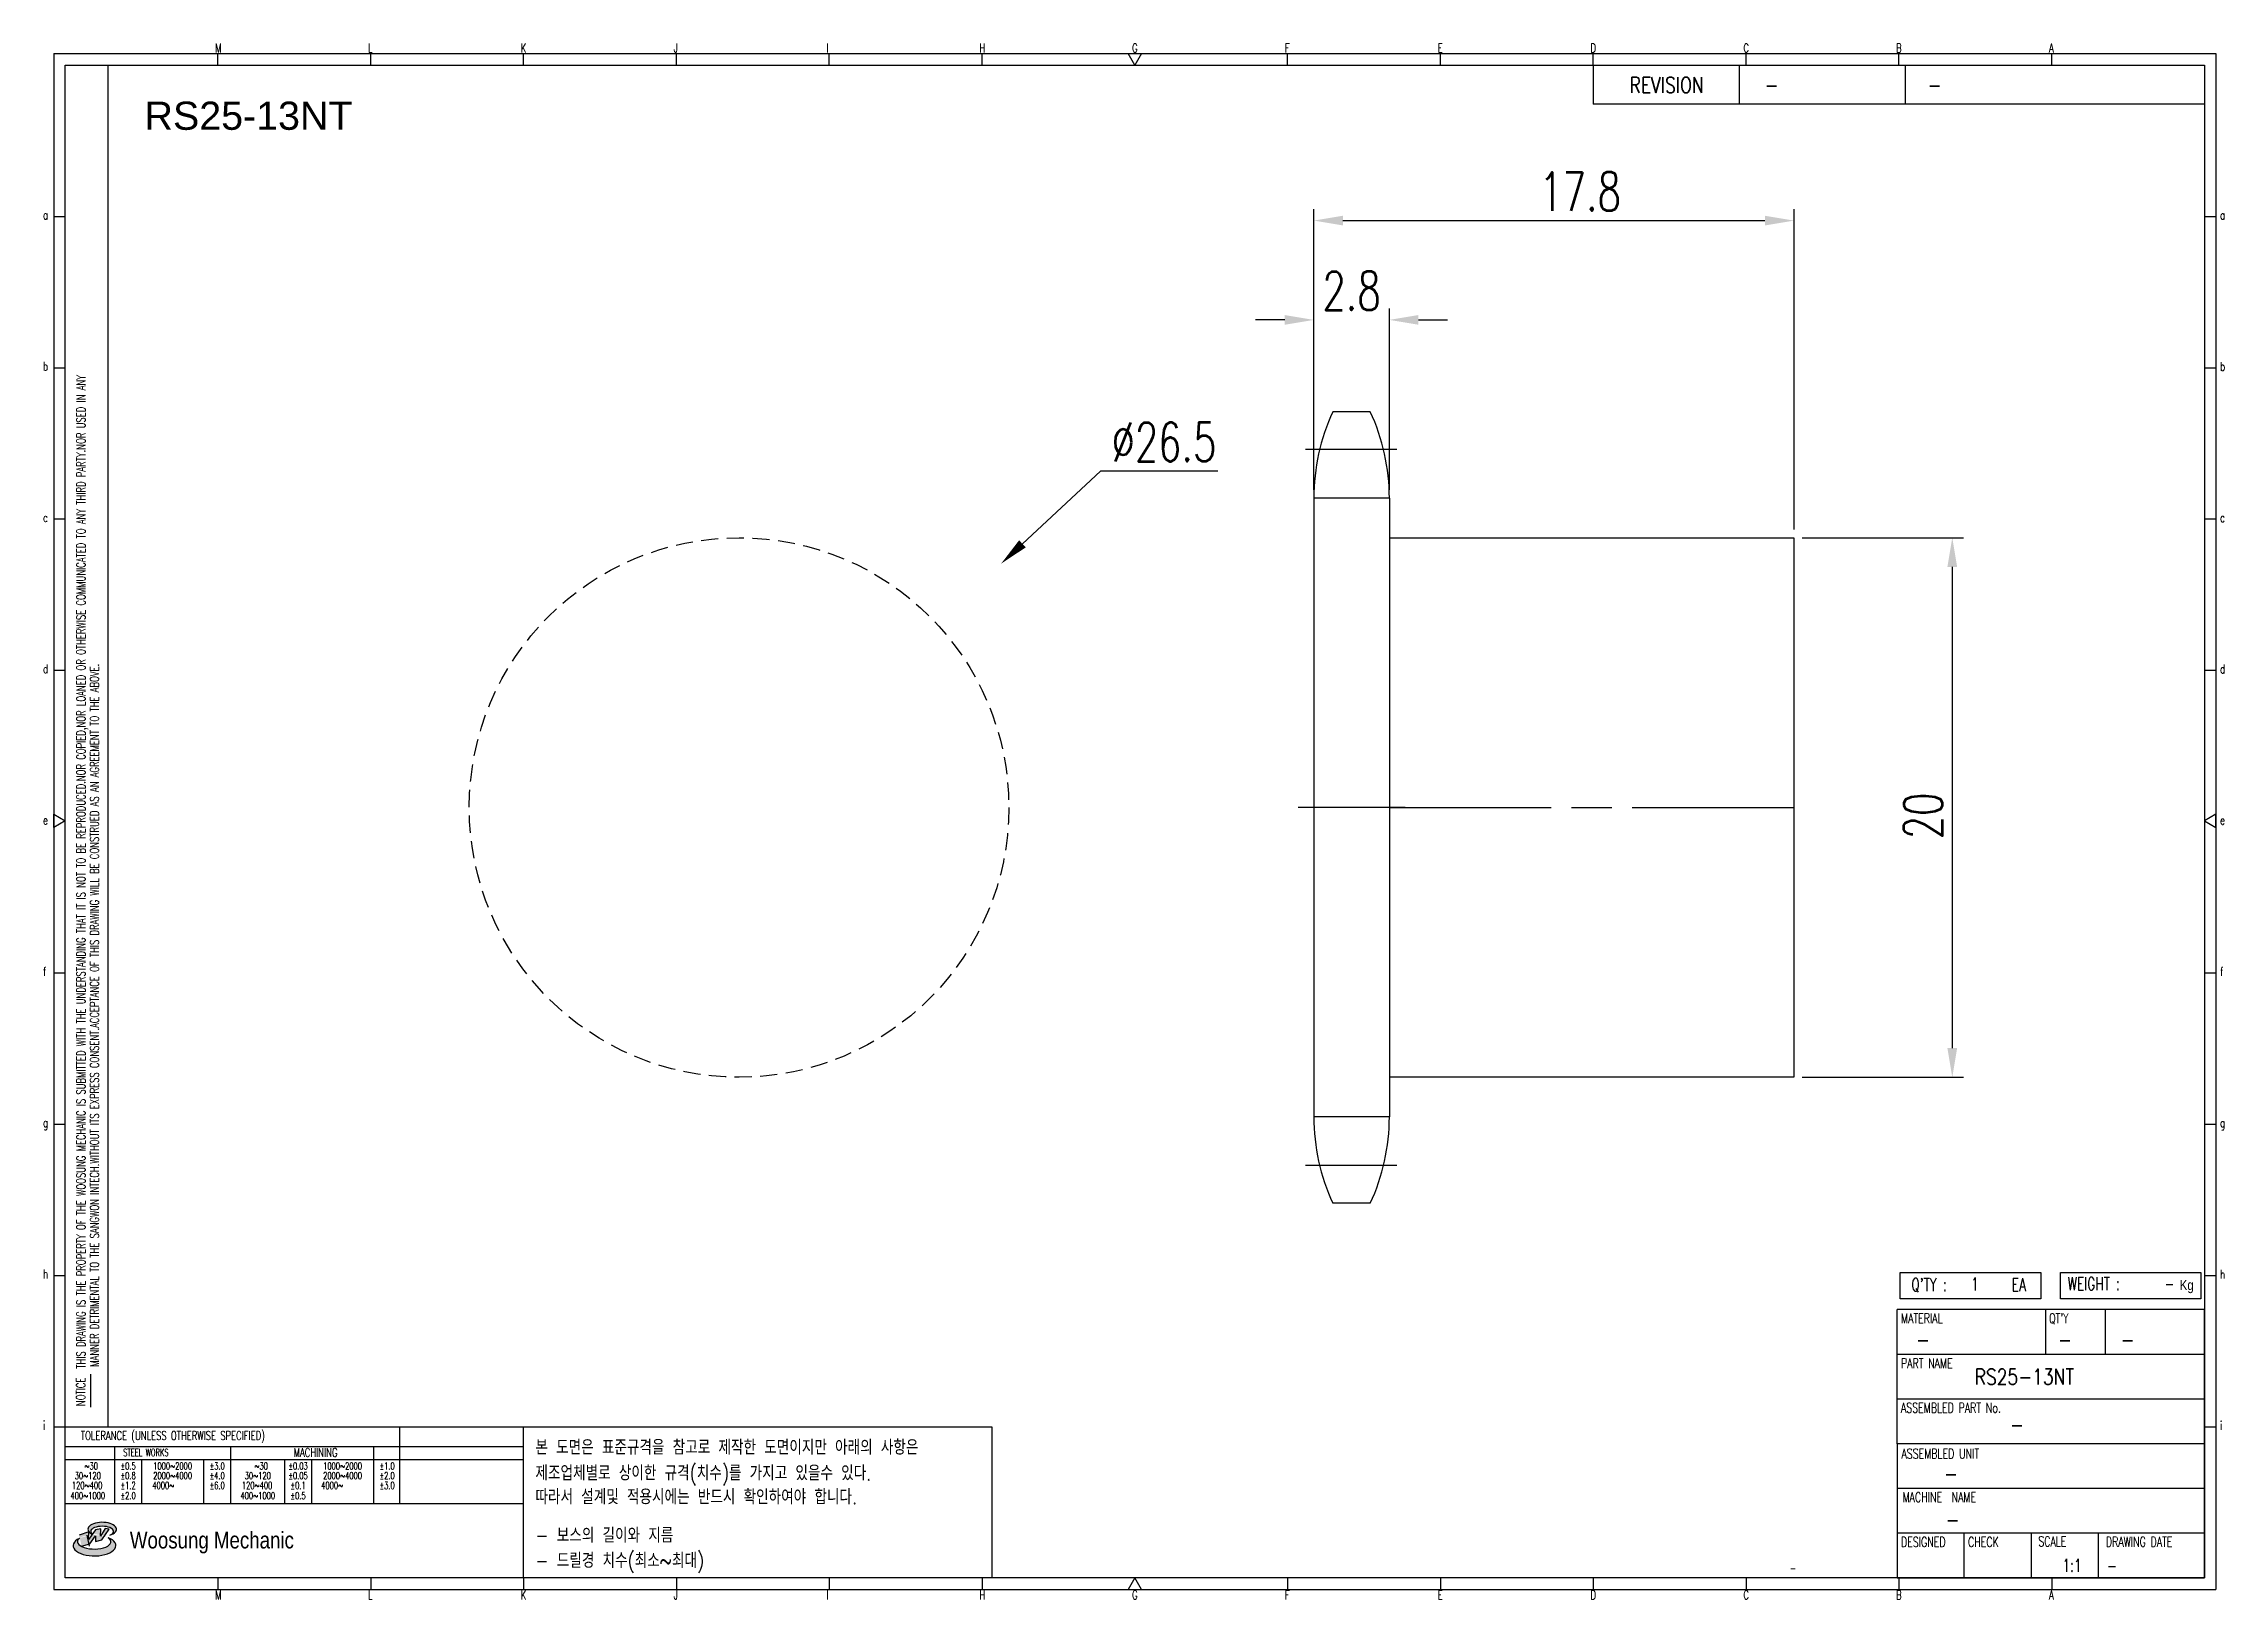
# Model space of a CAD drawing. Header units: millimetres. Extents: x -0.4 to 80.5, y -0.4 to 57.3.
import ezdxf
from ezdxf.enums import TextEntityAlignment as Align

# ---------------------------------------------------------------- set-up
doc = ezdxf.new("R2010")
doc.units = ezdxf.units.MM
for name, pattern in [('AM_ISO02W050', [7.5, 6, -1.5]), ('AM_ISO02W050x2', [3.75, 3, -0.75]), ('AM_ISO08W050', [18, 12, -1.5, 3, -1.5]), ('AM_ISO08W050x2', [9, 6, -0.75, 1.5, -0.75]), ('HIDDEN', [9.525, 6.35, -3.175])]:
    doc.linetypes.add(name, pattern=pattern)
for name, color, linetype, lineweight in [('AM_3N', 6, 'AM_ISO02W050', 25), ('AM_7', 4, 'AM_ISO08W050', 25), ('AM_7N', 4, 'AM_ISO08W050', 25)]:
    doc.layers.add(name, color=color, linetype=linetype, lineweight=lineweight)
for name, color, linetype in [('S-DIM', 7, 'Continuous'), ('TITLE', 7, 'Continuous'), ('도면레이아웃', 7, 'Continuous')]:
    doc.layers.add(name, color=color, linetype=linetype)
doc.styles.add('HAN', font='ROMANS.shx', dxfattribs={"width": 0.7, "bigfont": 'whgtxt.shx'})
doc.styles.add('HKD_ST2', font='romans.shx', dxfattribs={"width": 0.7, "height": 4, "bigfont": '@extfont2.shx'})
doc.styles.add('HSG', font='SIMPLEX.shx', dxfattribs={"width": 0.7, "bigfont": 'HSG.shx'})
doc.styles.add('ROMANS', font='romans.shx', dxfattribs={"width": 0.7, "bigfont": 'whgtxt.shx'})
doc.styles.add('SLDTEXTSTYLE4', font='arial.ttf', dxfattribs={"width": 0.8})
doc.styles.get("Standard").update_dxf_attribs({"font": 'arial.ttf'})
doc.dimstyles.new('APP2', dxfattribs={"dimscale": 0.6, "dimtxt": 2.4, "dimasz": 1.8, "dimexe": 0.7, "dimexo": 0.5, "dimgap": 0.6, "dimtad": 1, "dimtoh": 1, "dimdec": 1, "dimrnd": 0.01, "dimzin": 9, "dimdsep": 46, "dimtxsty": 'HSG', "dimcen": 0, "dimclrd": 1, "dimclre": 1, "dimclrt": 256, "dimazin": 2, "dimtp": 1, "dimtm": 1, "dimtfac": 0.5, "dimtdec": 1, "dimtofl": 0, "dimtmove": 0, "dimatfit": 3, "dimfxl": 0, "dimtvp": 1, "dimtolj": 2, "dimlwd": -1, "dimlwe": -1, "dimarcsym": 0})

# ---------------------------------------------------------------- blocks, each defined once
blk = doc.blocks.new('serty56')
for p, q in [((-68271.206, 477.449), (-68256.206, 477.449)), ((-68256.206, 477.449), (-68256.206, 457.449)), ((-68256.206, 457.449), (-68271.206, 457.449))]:
    blk.add_line(p, q)
at = {"layer": 'AM_7N', "linetype": 'AM_ISO08W050x2'}
blk.add_line((-68271.206, 467.449), (-68255.463, 467.449), dxfattribs=at)
blk = doc.blocks.new('*D20')
at = {"layer": 'Defpoints', "color": 0, "transparency": 16777216}
for p in [(64.509, 38.985), (64.509, 18.985), (70.376, 18.985)]:
    blk.add_point(p, dxfattribs=at)
at = {"layer": 'S-DIM', "color": 1, "transparency": 16777216}
for p, q in [((64.809, 38.985), (70.796, 38.985)), ((70.376, 37.905), (70.376, 20.065)), ((64.809, 18.985), (70.796, 18.985))]:
    blk.add_line(p, q, dxfattribs=at)
for points in [[(70.196, 37.905), (70.556, 37.905), (70.376, 38.985)], [(70.196, 20.065), (70.556, 20.065), (70.376, 18.985)]]:
    blk.add_solid(points, dxfattribs=at)
at = {"layer": 'S-DIM', "transparency": 16777216, "insert": (69.296, 28.672), "char_height": 1.44, "attachment_point": 5, "rotation": 90, "style": 'HSG'}
blk.add_mtext('\\A2;20', dxfattribs=at)
blk = doc.blocks.new('*D21')
at = {"layer": 'Defpoints', "color": 0, "transparency": 16777216}
for p in [(49.509, 47.058), (46.709, 40.454), (49.509, 40.454)]:
    blk.add_point(p, dxfattribs=at)
at = {"layer": 'S-DIM', "color": 1, "transparency": 16777216}
for p, q in [((45.629, 47.058), (44.549, 47.058)), ((46.709, 40.754), (46.709, 47.478)), ((49.509, 40.754), (49.509, 47.478)), ((50.589, 47.058), (51.669, 47.058))]:
    blk.add_line(p, q, dxfattribs=at)
for points in [[(45.629, 47.238), (45.629, 46.878), (46.709, 47.058)], [(50.589, 47.238), (50.589, 46.878), (49.509, 47.058)]]:
    blk.add_solid(points, dxfattribs=at)
at = {"layer": 'S-DIM', "transparency": 16777216, "insert": (48.109, 48.138), "char_height": 1.44, "attachment_point": 5, "style": 'HSG'}
blk.add_mtext('\\A2;2.8', dxfattribs=at)
blk = doc.blocks.new('*D22')
at = {"layer": 'Defpoints', "color": 0, "transparency": 16777216}
for p in [(64.509, 50.739), (46.709, 40.454), (64.509, 38.985)]:
    blk.add_point(p, dxfattribs=at)
at = {"layer": 'S-DIM', "color": 1, "transparency": 16777216}
for p, q in [((46.709, 40.754), (46.709, 51.159)), ((64.509, 39.285), (64.509, 51.159)), ((47.789, 50.739), (63.429, 50.739))]:
    blk.add_line(p, q, dxfattribs=at)
for points in [[(47.789, 50.919), (47.789, 50.559), (46.709, 50.739)], [(63.429, 50.919), (63.429, 50.559), (64.509, 50.739)]]:
    blk.add_solid(points, dxfattribs=at)
at = {"layer": 'S-DIM', "transparency": 16777216, "insert": (56.581, 51.819), "char_height": 1.44, "attachment_point": 5, "style": 'HSG'}
blk.add_mtext('\\A2;17.8', dxfattribs=at)
blk = doc.blocks.new('*D23')
at = {"layer": 'Defpoints', "color": 0, "transparency": 16777216}
for p in [(35.117, 38.022), (15.691, 19.947)]:
    blk.add_point(p, dxfattribs=at)
at = {"layer": 'S-DIM', "color": 1, "transparency": 16777216}
for p, q in [((38.803, 41.451), (35.908, 38.757)), ((43.147, 41.451), (38.803, 41.451))]:
    blk.add_line(p, q, dxfattribs=at)
blk.add_solid([(35.785, 38.889), (36.03, 38.626), (35.117, 38.022)], dxfattribs=at)
at = {"layer": 'S-DIM', "transparency": 16777216, "insert": (41.155, 42.531), "char_height": 1.44, "attachment_point": 5, "style": 'HSG'}
blk.add_mtext('\\A2;∅26.5', dxfattribs=at)
blk = doc.blocks.new('notice1')
at = {"color": 4}
blk.add_lwpolyline([(-22142.12, 1730.6), (-22053.8, 1730.6), (-22053.8, 1702.07), (-22142.12, 1702.07)], close=True, dxfattribs=at)
at = {"color": 4, "style": 'HAN', "width": 0.8}
for s, p in [('본 도면은 표준규격을 참고로 제작한 도면이지만 아래의 사항은', (-22139.9, 1725.32)), ('제조업체별로 상이한 규격(치수)를 가지고 있을수 있다.', (-22139.9, 1720.47)), ('따라서 설계및 적용시에는 반드시 확인하여야 합니다.', (-22139.9, 1715.97)), ('- 보스의 길이와 지름', (-22139.9, 1708.73)), ('- 드릴경 치수(최소~최대)', (-22139.9, 1703.97))]:
    blk.add_text(s, height=2.7949, dxfattribs=at).set_placement(p)
blk = doc.blocks.new('SUYWSHJH')
at = {"layer": '도면레이아웃'}
h = blk.add_hatch(color=10, dxfattribs=at)
h.paths.add_polyline_path([(1.544, 35.177), (1.554, 34.966), (1.779, 35.034), (2.054, 35.422), (1.908, 35.446), (1.728, 35.167), (1.741, 35.439), (1.547, 35.405), (1.292, 35.041), (1.295, 35.33), (0.943, 35.208), (1.03, 34.8), (1.336, 34.885)])
edge = h.paths.add_edge_path()
edge.add_ellipse((1.795, 35.421), major_axis=(-0.53, 0), ratio=0.487785, start_angle=122.36065, end_angle=403.39574)
edge.add_line((1.411, 35.244), (1.419, 35.261))
edge.add_ellipse((1.798, 35.344), major_axis=(-0.423, 0), ratio=0.444396, start_angle=131.58977, end_angle=386.19408, ccw=False)
edge = h.paths.add_edge_path()
edge.add_ellipse((1.512, 34.815), major_axis=(-0.793, 0), ratio=0.480113, start_angle=314.67633, end_angle=590.85213)
edge.add_ellipse((1.501, 34.958), major_axis=(-0.62, 0), ratio=0.43311, start_angle=331.7024, end_angle=574.42495, ccw=False)
for p, q in [((0, 90.118), (80.15, 90.118)), ((0, 90.118), (0, 33.191)), ((6.089, 89.693), (6.089, 90.118)), ((11.753, 89.693), (11.753, 90.118)), ((17.418, 89.693), (17.418, 90.118)), ((23.082, 89.693), (23.082, 90.118)), ((28.746, 89.693), (28.746, 90.118)), ((34.411, 89.693), (34.411, 90.118)), ((45.739, 89.693), (45.739, 90.118)), ((51.404, 89.693), (51.404, 90.118)), ((57.068, 89.693), (57.068, 90.118)), ((62.732, 89.693), (62.732, 90.118)), ((68.397, 89.693), (68.397, 90.118)), ((74.061, 89.693), (74.061, 90.118)), ((80.15, 90.118), (80.15, 33.191)), ((0, 84.085), (0.425, 84.085)), ((79.725, 84.085), (80.15, 84.085)), ((0, 78.478), (0.425, 78.478)), ((79.725, 78.478), (80.15, 78.478)), ((0, 72.87), (0.425, 72.87)), ((79.725, 72.87), (80.15, 72.87)), ((0, 67.262), (0.425, 67.262)), ((79.725, 67.262), (80.15, 67.262)), ((0, 56.047), (0.425, 56.047)), ((79.725, 56.047), (80.15, 56.047)), ((0, 50.439), (0.425, 50.439)), ((79.725, 50.439), (80.15, 50.439)), ((0, 44.832), (0.425, 44.832)), ((79.725, 44.832), (80.15, 44.832)), ((1.377, 39.947), (1.377, 41.174)), ((0, 39.224), (0.425, 39.224)), ((79.725, 39.224), (80.15, 39.224)), ((0, 33.191), (80.15, 33.191)), ((6.089, 33.616), (6.089, 33.191)), ((11.753, 33.616), (11.753, 33.191)), ((17.418, 33.616), (17.418, 33.191)), ((23.082, 33.616), (23.082, 33.191)), ((28.746, 33.616), (28.746, 33.191)), ((34.411, 33.616), (34.411, 33.191)), ((45.739, 33.616), (45.739, 33.191)), ((51.404, 33.616), (51.404, 33.191)), ((57.068, 33.616), (57.068, 33.191)), ((62.732, 33.616), (62.732, 33.191)), ((68.397, 33.616), (68.397, 33.191)), ((74.061, 33.616), (74.061, 33.191))]:
    blk.add_line(p, q)
at = {"color": 2}
for p, q in [((2.017, 39.224), (2.017, 89.693)), ((0.425, 39.224), (17.418, 39.224)), ((12.816, 39.224), (12.816, 36.382)), ((17.418, 33.616), (17.418, 39.224)), ((0.425, 38.487), (17.418, 38.487)), ((0.425, 38.012), (17.418, 38.012)), ((2.257, 38.487), (2.257, 36.382)), ((3.257, 38.012), (3.257, 36.382)), ((5.557, 38.012), (5.557, 36.382)), ((6.557, 38.5), (6.557, 36.382)), ((8.557, 38.012), (8.557, 36.382)), ((9.557, 38.026), (9.557, 36.382)), ((11.857, 38.487), (11.857, 36.382)), ((0.425, 36.382), (17.418, 36.382))]:
    blk.add_line(p, q, dxfattribs=at)
at = {"color": 6, "ltscale": 0.5}
for p, q in [((57.068, 89.693), (57.068, 88.246)), ((62.47, 89.693), (62.47, 88.246)), ((68.635, 89.693), (68.635, 88.246)), ((79.725, 88.246), (57.068, 88.246)), ((68.336, 38.59), (68.336, 43.563)), ((79.725, 43.563), (68.336, 43.563)), ((73.827, 43.563), (73.827, 41.905)), ((76.037, 43.563), (76.037, 41.905)), ((79.725, 38.59), (79.725, 43.563)), ((79.725, 41.905), (68.336, 41.905)), ((79.725, 40.248), (68.336, 40.248)), ((68.336, 38.59), (68.336, 33.616)), ((79.725, 38.59), (68.336, 38.59)), ((79.725, 33.616), (79.725, 38.59)), ((79.725, 36.932), (68.336, 36.932)), ((79.725, 35.274), (68.336, 35.274)), ((70.822, 33.616), (70.822, 35.274)), ((73.309, 33.616), (73.309, 35.274)), ((75.796, 33.616), (75.796, 35.274)), ((68.336, 33.616), (79.725, 33.616))]:
    blk.add_line(p, q, dxfattribs=at)
for points in [[(40.075, 89.693), (39.83, 90.118), (40.32, 90.118)], [(0.425, 89.693), (79.725, 89.693), (79.725, 33.616), (0.425, 33.616)], [(0.425, 61.679), (0, 61.433), (0, 61.924)], [(79.725, 61.679), (80.15, 61.433), (80.15, 61.924)], [(40.075, 33.616), (39.83, 33.191), (40.32, 33.191)]]:
    blk.add_lwpolyline(points, close=True)
at = {"layer": 'TITLE', "color": 20}
for p, q in [((68.449, 43.961), (68.449, 44.936)), ((68.449, 44.936), (73.654, 44.936)), ((73.654, 44.936), (73.654, 43.961)), ((74.39, 43.961), (74.39, 44.936)), ((74.39, 44.936), (79.595, 44.936)), ((79.595, 44.936), (79.595, 43.961)), ((73.654, 43.961), (68.449, 43.961)), ((79.595, 43.961), (74.39, 43.961))]:
    blk.add_line(p, q, dxfattribs=at)
at = {"layer": '도면레이아웃'}
for p, q in [((1.295, 35.33), (0.943, 35.208)), ((1.03, 34.8), (1.336, 34.885)), ((1.224, 35.208), (1.311, 34.8)), ((1.224, 35.208), (1.224, 35.208)), ((1.547, 35.405), (1.292, 35.041)), ((1.292, 35.041), (1.295, 35.33)), ((1.336, 34.885), (1.544, 35.177)), ((1.419, 35.261), (1.411, 35.244)), ((1.544, 35.177), (1.554, 34.966)), ((1.741, 35.439), (1.547, 35.405)), ((1.554, 34.966), (1.779, 35.034)), ((1.908, 35.446), (1.728, 35.167)), ((1.728, 35.167), (1.741, 35.439)), ((1.779, 35.034), (2.054, 35.422)), ((2.054, 35.422), (1.908, 35.446))]:
    blk.add_line(p, q, dxfattribs=at)
for centre, major_axis, ratio, start_param, end_param in [((1.795, 35.421), (-0.53, 0), 0.487785, 2.135596, 7.040584), ((1.512, 34.815), (-0.793, 0), 0.480113, 5.492138, 10.312315), ((1.501, 34.958), (-0.62, 0), 0.43311, 5.789299, 10.025607), ((1.798, 35.344), (-0.423, 0), 0.444396, 2.296675, 6.740358)]:
    blk.add_ellipse(centre, major_axis=major_axis, ratio=ratio, start_param=start_param, end_param=end_param, dxfattribs=at)
at = {"color": 4, "style": 'HKD_ST2', "width": 0.7}
for s, p in [('M', (5.988, 90.164)), ('L', (11.652, 90.164)), ('K', (17.316, 90.164)), ('J', (22.981, 90.164)), ('I', (28.645, 90.164)), ('H', (34.309, 90.164)), ('G', (39.974, 90.164)), ('F', (45.638, 90.164)), ('E', (51.302, 90.164)), ('D', (56.967, 90.164)), ('C', (62.631, 90.164)), ('B', (68.295, 90.164)), ('A', (73.96, 90.164)), ('a', (-0.395, 83.976)), ('a', (80.305, 83.97)), ('b', (-0.395, 78.368)), ('b', (80.305, 78.362)), ('c', (-0.395, 72.76)), ('c', (80.305, 72.754)), ('d', (-0.395, 67.153)), ('d', (80.305, 67.147)), ('e', (-0.395, 61.545)), ('e', (80.305, 61.539)), ('f', (-0.395, 55.937)), ('f', (80.305, 55.931)), ('g', (-0.395, 50.33)), ('g', (80.305, 50.324)), ('h', (-0.395, 44.722)), ('h', (80.305, 44.716)), ('i', (-0.395, 39.114)), ('i', (80.305, 39.108)), ('M', (5.988, 32.824)), ('L', (11.652, 32.824)), ('K', (17.316, 32.824)), ('J', (22.981, 32.824)), ('I', (28.645, 32.824)), ('H', (34.309, 32.824)), ('G', (39.974, 32.824)), ('F', (45.638, 32.824)), ('E', (51.302, 32.824)), ('D', (56.967, 32.824)), ('C', (62.631, 32.824)), ('B', (68.295, 32.824)), ('A', (73.96, 32.824))]:
    blk.add_text(s, height=0.326, dxfattribs=at).set_placement(p)
for s, height, style, width, p in [('REVISION', 0.5806, 'HAN', 0.8, (58.415, 88.664)), ('-', 0.581, 'HAN', 0.8, (63.426, 88.664)), ('-', 0.581, 'HAN', 0.8, (69.468, 88.664)), ("Q'TY : ", 0.4746, 'HKD_ST2', 0.7, (68.857, 44.253)), ('1', 0.475, 'HKD_ST2', 0.7, (71.071, 44.275)), ('EA', 0.4746, 'HKD_ST2', 0.7, (72.578, 44.253)), ('WEIGHT : ', 0.4746, 'HKD_ST2', 0.7, (74.65, 44.286)), ('-', 0.581, 'HAN', 0.8, (69.029, 42.157)), ('-', 0.581, 'HAN', 0.8, (74.289, 42.157)), ('-', 0.581, 'HAN', 0.8, (76.623, 42.157)), ('-', 0.581, 'HAN', 0.8, (72.515, 39.013)), ('-', 0.581, 'HAN', 0.8, (70.067, 37.189)), ('-', 0.581, 'HAN', 0.8, (70.126, 35.48)), ('1:1', 0.4746, 'HKD_ST2', 0.7, (74.458, 33.848)), ('-', 0.475, 'HKD_ST2', 0.7, (76.112, 33.837))]:
    blk.add_text(s, height=height, dxfattribs=dict(style=style, width=width)).set_placement(p)
at = {"color": 2, "style": 'HKD_ST2', "width": 0.7}
for s, p in [(' THIS DRAWING IS THE PROPERTY OF THE WOOSUNG MECHANIC IS SUBMITTED WITH THE UNDERSTANDING THAT IT IS NOT TO BE REPRODUCED.NOR COPIED,NOR LOANED OR OTHERWISE COMMUNICATED TO ANY THIRD PARTY.NOR USED IN ANY', (1.173, 41.217)), ('MANNER DETRIMENTAL TO THE SANGWON INTECH.WITHOUT ITS EXPRESS CONSENT.ACCEPTANCE OF THIS DRAWING WILL BE CONSTRUED AS AN AGREEMENT TO THE ABOVE.', (1.672, 41.447))]:
    blk.add_text(s, height=0.326266, rotation=90, dxfattribs=at).set_placement(p)
at = {"style": 'HKD_ST2', "width": 0.7}
blk.add_text('-', height=0.475, dxfattribs=at).set_placement((78.613, 44.286), align=Align.RIGHT)
at = {"color": 4, "style": 'HKD_ST2', "width": 0.7}
for s, height, p in [('MATERIAL', 0.3651, (68.474, 43.425)), ("QT'Y", 0.3651, (73.965, 43.425)), ('PART NAME', 0.3651, (68.474, 41.756)), ('ASSEMBLED PART No.', 0.36511, (68.474, 40.109)), ('ASSEMBLED UNIT', 0.36511, (68.49, 38.408)), ('MACHINE  NAME', 0.36511, (68.532, 36.794)), ('DESIGNED', 0.3651, (68.474, 35.136)), ('CHECK', 0.3651, (70.961, 35.136)), ('SCALE', 0.3651, (73.566, 35.153)), ('DRAWING DATE', 0.36511, (76.071, 35.141))]:
    blk.add_text(s, height=height, dxfattribs=at).set_placement(p, align=Align.TOP_LEFT)
at = {"style": 'HKD_ST2', "width": 0.7}
blk.add_text('NOTICE', height=0.3263, rotation=90, dxfattribs=at).set_placement((1.163, 39.988))
for s, height, style, width, p in [('TOLERANCE (UNLESS OTHERWISE SPECIFIED)', 0.32627, 'HKD_ST2', 0.7, (4.417, 38.896)), ('-', 0.326, 'ROMANS', 0.65, (64.469, 33.975))]:
    blk.add_text(s, height=height, dxfattribs=dict(style=style, width=width)).set_placement(p, align=Align.MIDDLE_CENTER)
at = {"color": 4, "style": 'HKD_ST2', "width": 0.7}
for s, height, p in [('STEEL WORKS', 0.26101, (3.416, 38.268)), ('MACHINING', 0.3263, (9.707, 38.27)), ('%%P0.5', 0.261, (2.757, 37.762)), ('%%P0.8', 0.261, (2.757, 37.411)), ('%%P3.0', 0.261, (6.057, 37.762)), ('%%P4.0', 0.261, (6.057, 37.411)), ('%%P0.03', 0.261, (9.057, 37.762)), ('%%P0.05', 0.261, (9.057, 37.411)), ('%%P1.0', 0.261, (12.357, 37.762)), ('%%P2.0', 0.261, (12.357, 37.411)), ('%%P1.2', 0.261, (2.757, 37.045)), ('%%P2.0', 0.261, (2.757, 36.67)), ('%%P6.0', 0.261, (6.057, 37.045)), ('%%P0.1', 0.261, (9.057, 37.045)), ('%%P0.5', 0.261, (9.057, 36.67)), ('%%P3.0', 0.261, (12.357, 37.045))]:
    blk.add_text(s, height=height, dxfattribs=at).set_placement(p, align=Align.MIDDLE)
for s, height, p in [('30%%126120', 0.261, (1.263, 37.411)), ('%%12630', 0.261, (1.389, 37.762)), ('2000%%1264000', 0.26101, (4.407, 37.411)), ('1000%%1262000', 0.26101, (4.407, 37.762)), ('30%%126120', 0.261, (7.563, 37.411)), ('%%12630', 0.261, (7.689, 37.762)), ('2000%%1264000', 0.26101, (10.707, 37.411)), ('1000%%1262000', 0.26101, (10.707, 37.762)), ('400%%1261000', 0.26101, (1.263, 36.67)), ('120%%126400', 0.26101, (1.237, 37.045)), ('4000%%126', 0.261, (4.061, 37.045)), ('400%%1261000', 0.26101, (7.563, 36.67)), ('120%%126400', 0.26101, (7.537, 37.045)), ('4000%%126', 0.261, (10.321, 37.045))]:
    blk.add_text(s, height=height, dxfattribs=at).set_placement(p, align=Align.MIDDLE_CENTER)
at = {"color": 1, "style": 'SLDTEXTSTYLE4', "width": 0.8}
blk.add_text('Woosung Mechanic', height=0.61957, dxfattribs=at).set_placement((2.822, 34.711))
at = {"layer": 'TITLE', "width": 0.8}
blk.add_text('Kg', height=0.3789, dxfattribs=at).set_placement((78.807, 44.286))

msp = doc.modelspace()

# ---------------------------------------------------------------- linework, layer by layer
for p, q in [((48.802, 43.654), (47.415, 43.654)), ((46.709, 40.454), (46.709, 17.515)), ((49.509, 40.454), (49.509, 17.515)), ((48.802, 14.315), (47.415, 14.315))]:
    msp.add_line(p, q)
at = {"color": 2, "linetype": 'HIDDEN', "ltscale": 0.1}
msp.add_circle((25.404, 28.985), 10, dxfattribs=at)
for centre, start, end in [((54.309, 40.454), 155.09894, 180), ((41.909, 40.454), 0, 24.90106), ((54.309, 17.515), 180, 204.90106), ((41.909, 17.515), 335.09894, 0)]:
    msp.add_arc(centre, 7.6, start, end)
at = {"layer": 'AM_3N', "linetype": 'AM_ISO02W050x2'}
for p, q in [((49.509, 40.454), (46.709, 40.454)), ((49.509, 17.515), (46.709, 17.515))]:
    msp.add_line(p, q, dxfattribs=at)
at = {"layer": 'AM_7', "linetype": 'AM_ISO08W050x2'}
for p, q in [((49.782, 42.252), (46.399, 42.252)), ((50.09, 28.985), (46.127, 28.985)), ((49.782, 15.718), (46.399, 15.718))]:
    msp.add_line(p, q, dxfattribs=at)

# ---------------------------------------------------------------- block references
for name, p in [('SUYWSHJH', (0, -33.191)), ('serty56', (68320.714, -438.464))]:
    msp.add_blockref(name, p)
at = {"xscale": 0.19656, "yscale": 0.19656, "zscale": 0.19656}
msp.add_blockref('notice1', (4369.673, -334.134), dxfattribs=at)

# ---------------------------------------------------------------- texts
at = {"color": 2}
msp.add_text('RS25-13NT', height=1.0449, dxfattribs=at).set_placement((3.367, 54.104))
at = {"style": 'HAN', "width": 0.8}
msp.add_text('RS25-13NT', height=0.5806, dxfattribs=at).set_placement((71.207, 7.594))

# ---------------------------------------------------------------- dimensions: what is measured, and where the dimension line sits
at = {"layer": 'S-DIM'}
for base, p2, picture, middle in [((64.509, 50.739), (64.509, 38.985), '*D22', (56.581, 50.739)), ((49.509, 47.058), (49.509, 40.454), '*D21', (48.109, 47.058))]:
    dim = msp.add_linear_dim(base=base, p1=(46.709, 40.454), p2=p2, dimstyle='APP2', dxfattribs=at)
    dim.commit()
    dim.dimension.update_dxf_attribs({"geometry": picture, "text_midpoint": middle, "dimtype": 160})
dim = msp.add_diameter_dim_2p(p1=(15.691, 19.947), p2=(35.117, 38.022), dimstyle='APP2', dxfattribs=at)
dim.commit()
dim.dimension.update_dxf_attribs({"geometry": '*D23', "text_midpoint": (41.155, 41.451), "dimtype": 163})
dim = msp.add_linear_dim(base=(70.376, 18.985), p1=(64.509, 38.985), p2=(64.509, 18.985), angle=90, dimstyle='APP2', dxfattribs=at)
dim.commit()
dim.dimension.update_dxf_attribs({"geometry": '*D20', "text_midpoint": (70.376, 28.672), "dimtype": 160})

doc.saveas('drawing.dxf')
